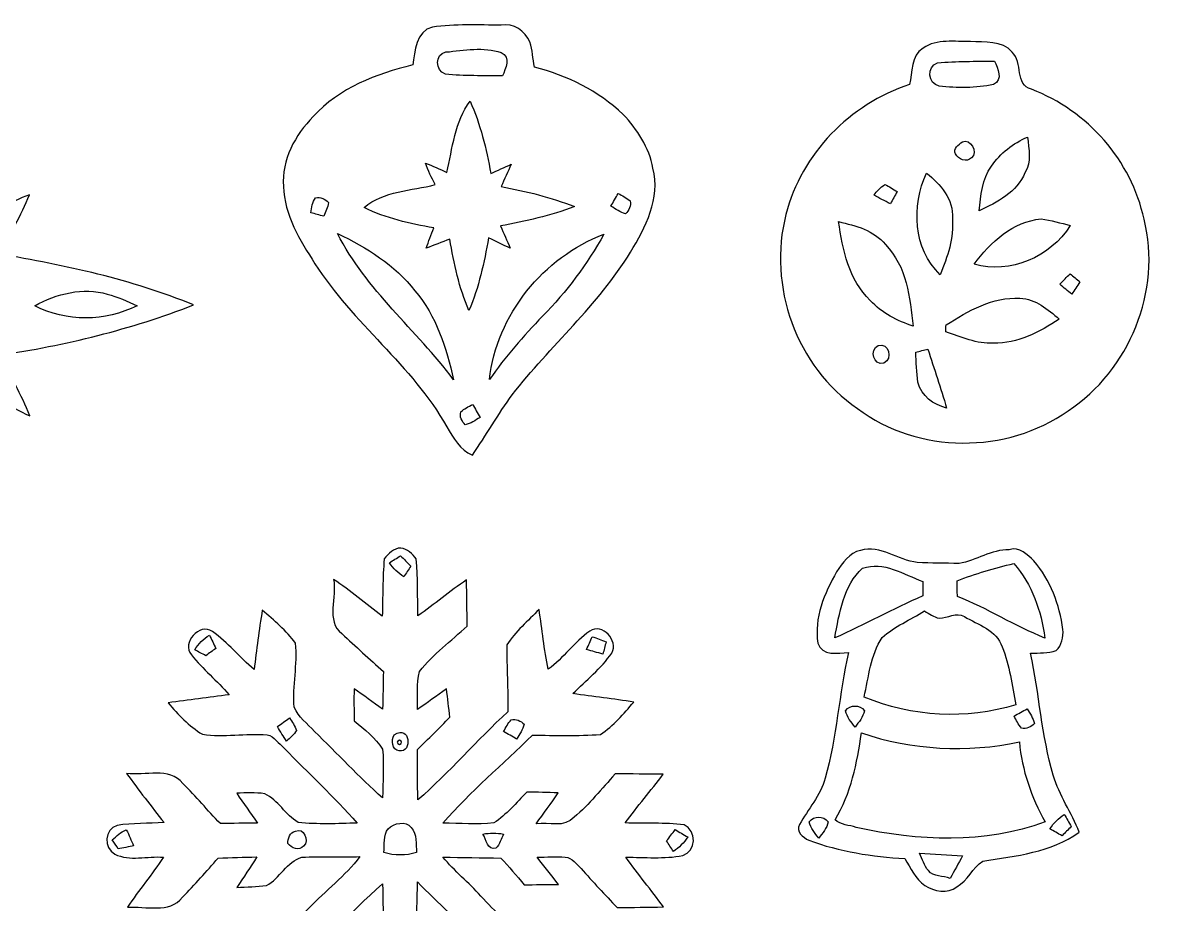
# Model space of a CAD drawing. Header units: centimetres. Extents: x -16.1 to 16.2, y -16 to 16.
# Drawn here: x -1.5 to 16.23, y 2.29 to 16 of the extents above; entities that cross this region are included whole.
import ezdxf

# ---------------------------------------------------------------- set-up
doc = ezdxf.new("R2010")
doc.units = ezdxf.units.CM
doc.header["$MEASUREMENT"] = 0
doc.layers.add('Camada 1', color=7, linetype='Continuous')

msp = doc.modelspace()

# ---------------------------------------------------------------- linework, layer by layer
at = {"layer": 'Camada 1', "color": 142}
for points, knots in [([(4.87433, 15.93709), (5.22852, 15.98471), (5.58871, 15.97378), (5.94607, 15.96496), (5.94607, 15.96496), (6.13763, 16.00447), (6.31719, 15.875), (6.38986, 15.70637), (6.38986, 15.70637), (6.43149, 15.58043), (6.43749, 15.44532), (6.46042, 15.31479), (6.46042, 15.31479), (6.96948, 15.18285), (7.46019, 14.94614), (7.84154, 14.57925), (7.84154, 14.57925), (8.06203, 14.34571), (8.24794, 14.06243), (8.30474, 13.74069), (8.30474, 13.74069), (8.42645, 13.27609), (8.1915, 12.81924), (7.95443, 12.43577), (7.95443, 12.43577), (7.45243, 11.60851), (6.70631, 10.97668), (6.11611, 10.21821), (6.11611, 10.21821), (5.89809, 9.9127), (5.70794, 9.58885), (5.49663, 9.27911), (5.49663, 9.27911), (5.30049, 9.35778), (5.20382, 9.55181), (5.09799, 9.71973), (5.09799, 9.71973), (4.56071, 10.67752), (3.63291, 11.33263), (3.04835, 12.25621), (3.04835, 12.25621), (2.81552, 12.62133), (2.56999, 13.01221), (2.5587, 13.45988), (2.5587, 13.45988), (2.52871, 13.87016), (2.73932, 14.2621), (3.02154, 14.54644), (3.02154, 14.54644), (3.42441, 14.98812), (4.00085, 15.21425), (4.57024, 15.34795), (4.57024, 15.34795), (4.60481, 15.55538), (4.61857, 15.87994), (4.87433, 15.93709), (4.87433, 15.93709), (4.87433, 15.93709), (4.87433, 15.93709), (4.87433, 15.93709)], [0, 0, 0, 0, 0.0625, 0.0625, 0.0625, 0.0625, 0.125, 0.125, 0.125, 0.125, 0.1875, 0.1875, 0.1875, 0.1875, 0.25, 0.25, 0.25, 0.25, 0.3125, 0.3125, 0.3125, 0.3125, 0.375, 0.375, 0.375, 0.375, 0.4375, 0.4375, 0.4375, 0.4375, 0.5, 0.5, 0.5, 0.5, 0.5625, 0.5625, 0.5625, 0.5625, 0.625, 0.625, 0.625, 0.625, 0.6875, 0.6875, 0.6875, 0.6875, 0.75, 0.75, 0.75, 0.75, 0.8125, 0.8125, 0.8125, 0.8125, 0.875, 0.875, 0.875, 0.875, 1, 1, 1, 1]), ([(-3.97122, 12.96), (-3.83434, 13.96647), (-3.64243, 15.00505), (-3.10833, 15.88488), (-3.10833, 15.88488), (-2.5908, 14.97083), (-2.37878, 13.9259), (-2.2539, 12.89438), (-2.2539, 12.89438), (-1.96533, 13.03761), (-1.69651, 13.22282), (-1.3903, 13.3283), (-1.3903, 13.3283), (-1.52047, 13.00868), (-1.70004, 12.71341), (-1.86196, 12.40931), (-1.86196, 12.40931), (-0.83608, 12.22904), (0.19473, 12.01491), (1.15993, 11.6145), (1.15993, 11.6145), (0.18662, 11.23597), (-0.83397, 10.98444), (-1.8669, 10.83381), (-1.8669, 10.83381), (-1.70039, 10.52266), (-1.51095, 10.22209), (-1.38853, 9.88907), (-1.38853, 9.88907), (-1.70498, 10.04358), (-2.0133, 10.21433), (-2.32869, 10.37096), (-2.32869, 10.37096), (-2.49873, 8.99407), (-2.63349, 7.60589), (-2.98027, 6.25898), (-2.98027, 6.25898), (-3.01272, 6.12951), (-3.06423, 6.00569), (-3.12702, 5.88821), (-3.12702, 5.88821), (-3.47169, 6.90809), (-3.5747, 7.98795), (-3.72463, 9.0484), (-3.72463, 9.0484), (-3.78883, 9.46538), (-3.82058, 9.8866), (-3.89255, 10.30217), (-3.89255, 10.30217), (-4.21217, 10.15436), (-4.51767, 9.96738), (-4.86269, 9.88377), (-4.86269, 9.88377), (-4.76744, 10.18822), (-4.6288, 10.47679), (-4.46511, 10.7502), (-4.46511, 10.7502), (-5.47758, 10.90119), (-6.50169, 11.11038), (-7.4101, 11.60286), (-7.4101, 11.60286), (-6.52286, 12.13626), (-5.47934, 12.33241), (-4.4644, 12.45588), (-4.4644, 12.45588), (-4.6161, 12.74233), (-4.77167, 13.0302), (-4.85246, 13.34664), (-4.85246, 13.34664), (-4.54201, 13.26021), (-4.25556, 13.10852), (-3.97122, 12.96), (-3.97122, 12.96), (-3.97122, 12.96), (-3.97122, 12.96), (-3.97122, 12.96)], [0, 0, 0, 0, 0.05, 0.05, 0.05, 0.05, 0.1, 0.1, 0.1, 0.1, 0.15, 0.15, 0.15, 0.15, 0.2, 0.2, 0.2, 0.2, 0.25, 0.25, 0.25, 0.25, 0.3, 0.3, 0.3, 0.3, 0.35, 0.35, 0.35, 0.35, 0.4, 0.4, 0.4, 0.4, 0.45, 0.45, 0.45, 0.45, 0.5, 0.5, 0.5, 0.5, 0.55, 0.55, 0.55, 0.55, 0.6, 0.6, 0.6, 0.6, 0.65, 0.65, 0.65, 0.65, 0.7, 0.7, 0.7, 0.7, 0.75, 0.75, 0.75, 0.75, 0.8, 0.8, 0.8, 0.8, 0.85, 0.85, 0.85, 0.85, 0.9, 0.9, 0.9, 0.9, 1, 1, 1, 1]), ([(5.08564, 15.55044), (4.90784, 15.51552), (4.91737, 15.26011), (5.07647, 15.20472), (5.07647, 15.20472), (5.37104, 15.1765), (5.66737, 15.18179), (5.96371, 15.17685), (5.96371, 15.17685), (6.01451, 15.29045), (6.09882, 15.46684), (5.94642, 15.54198), (5.94642, 15.54198), (5.67408, 15.63617), (5.36434, 15.57267), (5.08564, 15.55044), (5.08564, 15.55044), (5.08564, 15.55044), (5.08564, 15.55044), (5.08564, 15.55044)], [0, 0, 0, 0, 0.16666667, 0.16666667, 0.16666667, 0.16666667, 0.33333333, 0.33333333, 0.33333333, 0.33333333, 0.5, 0.5, 0.5, 0.5, 0.66666667, 0.66666667, 0.66666667, 0.66666667, 1, 1, 1, 1]), ([(12.50668, 15.60936), (12.72081, 15.76317), (13.00021, 15.70426), (13.24575, 15.71519), (13.24575, 15.71519), (13.46129, 15.69014), (13.7354, 15.74094), (13.89027, 15.54833), (13.89027, 15.54833), (14.06701, 15.39028), (13.9252, 15.03856), (14.19401, 14.97048), (14.19401, 14.97048), (15.06361, 14.6371), (15.74694, 13.86064), (15.94273, 12.94836), (15.94273, 12.94836), (16.22531, 11.83887), (15.71519, 10.59109), (14.76128, 9.96915), (14.76128, 9.96915), (13.81019, 9.29076), (12.42095, 9.29499), (11.4868, 10.00407), (11.4868, 10.00407), (10.53253, 10.6493), (10.08733, 11.91789), (10.37308, 13.02385), (10.37308, 13.02385), (10.61473, 13.96753), (11.37073, 14.74223), (12.2936, 15.04244), (12.2936, 15.04244), (12.34722, 15.23118), (12.30595, 15.49435), (12.50668, 15.60936), (12.50668, 15.60936), (12.50668, 15.60936), (12.50668, 15.60936), (12.50668, 15.60936)], [0, 0, 0, 0, 0.09090909, 0.09090909, 0.09090909, 0.09090909, 0.18181818, 0.18181818, 0.18181818, 0.18181818, 0.27272727, 0.27272727, 0.27272727, 0.27272727, 0.36363636, 0.36363636, 0.36363636, 0.36363636, 0.45454545, 0.45454545, 0.45454545, 0.45454545, 0.54545455, 0.54545455, 0.54545455, 0.54545455, 0.63636364, 0.63636364, 0.63636364, 0.63636364, 0.72727273, 0.72727273, 0.72727273, 0.72727273, 0.81818182, 0.81818182, 0.81818182, 0.81818182, 1, 1, 1, 1]), ([(12.7321, 15.38076), (12.55818, 15.32326), (12.58076, 15.05514), (12.7568, 15.01846), (12.7568, 15.01846), (13.03479, 14.98741), (13.32759, 14.98741), (13.60205, 15.04386), (13.60205, 15.04386), (13.75445, 15.11759), (13.66943, 15.29609), (13.61899, 15.40898), (13.61899, 15.40898), (13.32301, 15.40404), (13.02632, 15.40933), (12.7321, 15.38076), (12.7321, 15.38076), (12.7321, 15.38076), (12.7321, 15.38076), (12.7321, 15.38076)], [0, 0, 0, 0, 0.16666667, 0.16666667, 0.16666667, 0.16666667, 0.33333333, 0.33333333, 0.33333333, 0.33333333, 0.5, 0.5, 0.5, 0.5, 0.66666667, 0.66666667, 0.66666667, 0.66666667, 1, 1, 1, 1]), ([(5.10011, 13.67472), (4.99075, 13.72905), (4.87927, 13.77844), (4.76497, 13.82042), (4.76497, 13.82042), (4.80836, 13.70612), (4.86234, 13.59606), (4.91878, 13.48775), (4.91878, 13.48775), (4.55083, 13.38756), (4.11374, 13.39391), (3.81388, 13.13004), (3.81388, 13.13004), (4.15255, 12.96352), (4.52508, 12.87709), (4.8955, 12.8143), (4.8955, 12.8143), (4.8574, 12.70847), (4.81612, 12.60404), (4.77732, 12.49856), (4.77732, 12.49856), (4.90008, 12.54372), (5.02214, 12.59134), (5.14491, 12.63791), (5.14491, 12.63791), (5.20771, 12.25973), (5.29026, 11.88261), (5.44336, 11.52913), (5.44336, 11.52913), (5.59929, 11.88896), (5.67831, 12.27455), (5.74957, 12.65802), (5.74957, 12.65802), (5.86176, 12.6044), (5.97288, 12.54866), (6.08647, 12.49821), (6.08647, 12.49821), (6.03567, 12.61357), (5.98417, 12.72787), (5.93407, 12.84323), (5.93407, 12.84323), (6.32495, 12.91414), (6.71336, 13.00445), (7.08589, 13.14415), (7.08589, 13.14415), (6.71795, 13.29055), (6.33271, 13.3858), (5.9436, 13.4553), (5.9436, 13.4553), (5.99299, 13.57277), (6.04979, 13.68707), (6.10094, 13.80349), (6.10094, 13.80349), (5.9944, 13.75551), (5.88892, 13.70683), (5.78238, 13.65991), (5.78238, 13.65991), (5.71571, 14.04585), (5.6194, 14.42826), (5.46065, 14.78739), (5.46065, 14.78739), (5.22217, 14.46706), (5.18724, 14.0522), (5.10011, 13.67472), (5.10011, 13.67472), (5.10011, 13.67472), (5.10011, 13.67472), (5.10011, 13.67472)], [0, 0, 0, 0, 0.05555556, 0.05555556, 0.05555556, 0.05555556, 0.11111111, 0.11111111, 0.11111111, 0.11111111, 0.16666667, 0.16666667, 0.16666667, 0.16666667, 0.22222222, 0.22222222, 0.22222222, 0.22222222, 0.27777778, 0.27777778, 0.27777778, 0.27777778, 0.33333333, 0.33333333, 0.33333333, 0.33333333, 0.38888889, 0.38888889, 0.38888889, 0.38888889, 0.44444444, 0.44444444, 0.44444444, 0.44444444, 0.5, 0.5, 0.5, 0.5, 0.55555556, 0.55555556, 0.55555556, 0.55555556, 0.61111111, 0.61111111, 0.61111111, 0.61111111, 0.66666667, 0.66666667, 0.66666667, 0.66666667, 0.72222222, 0.72222222, 0.72222222, 0.72222222, 0.77777778, 0.77777778, 0.77777778, 0.77777778, 0.83333333, 0.83333333, 0.83333333, 0.83333333, 0.88888889, 0.88888889, 0.88888889, 0.88888889, 1, 1, 1, 1]), ([(13.11804, 14.15309), (13.05983, 14.11146), (12.97023, 14.04514), (13.00939, 13.96436), (13.00939, 13.96436), (13.0496, 13.87969), (13.18577, 13.82289), (13.2588, 13.90509), (13.2588, 13.90509), (13.3664, 13.9894), (13.23799, 14.21201), (13.11804, 14.15309), (13.11804, 14.15309), (13.11804, 14.15309), (13.11804, 14.15309), (13.11804, 14.15309)], [0, 0, 0, 0, 0.2, 0.2, 0.2, 0.2, 0.4, 0.4, 0.4, 0.4, 0.6, 0.6, 0.6, 0.6, 1, 1, 1, 1]), ([(13.56783, 13.7735), (13.42566, 13.57207), (13.4045, 13.31701), (13.37592, 13.07994), (13.37592, 13.07994), (13.65814, 13.20765), (13.96647, 13.36887), (14.091, 13.6719), (14.091, 13.6719), (14.19613, 13.84018), (14.1478, 14.04091), (14.13263, 14.22576), (14.13263, 14.22576), (13.9065, 14.13157), (13.70753, 13.97494), (13.56783, 13.7735), (13.56783, 13.7735), (13.56783, 13.7735), (13.56783, 13.7735), (13.56783, 13.7735)], [0, 0, 0, 0, 0.16666667, 0.16666667, 0.16666667, 0.16666667, 0.33333333, 0.33333333, 0.33333333, 0.33333333, 0.5, 0.5, 0.5, 0.5, 0.66666667, 0.66666667, 0.66666667, 0.66666667, 1, 1, 1, 1]), ([(12.55924, 13.66379), (12.32394, 13.15226), (12.34969, 12.49221), (12.77408, 12.08476), (12.77408, 12.08476), (12.88556, 12.36416), (12.98892, 12.65696), (12.96176, 12.96352), (12.96176, 12.96352), (12.98328, 13.25739), (12.77761, 13.49622), (12.55924, 13.66379), (12.55924, 13.66379), (12.55924, 13.66379), (12.55924, 13.66379), (12.55924, 13.66379)], [0, 0, 0, 0, 0.2, 0.2, 0.2, 0.2, 0.4, 0.4, 0.4, 0.4, 0.6, 0.6, 0.6, 0.6, 1, 1, 1, 1]), ([(11.73903, 13.32583), (11.82299, 13.27714), (11.90872, 13.23093), (11.99691, 13.19036), (11.99691, 13.19036), (12.03219, 13.25245), (12.06747, 13.31489), (12.1031, 13.37733), (12.1031, 13.37733), (12.04101, 13.4179), (11.97998, 13.46235), (11.90942, 13.48705), (11.90942, 13.48705), (11.8424, 13.44507), (11.79266, 13.38227), (11.73903, 13.32583), (11.73903, 13.32583), (11.73903, 13.32583), (11.73903, 13.32583), (11.73903, 13.32583)], [0, 0, 0, 0, 0.16666667, 0.16666667, 0.16666667, 0.16666667, 0.33333333, 0.33333333, 0.33333333, 0.33333333, 0.5, 0.5, 0.5, 0.5, 0.66666667, 0.66666667, 0.66666667, 0.66666667, 1, 1, 1, 1]), ([(3.05647, 13.28244), (3.0039, 13.21541), (2.99649, 13.12898), (2.98556, 13.04819), (2.98556, 13.04819), (3.05153, 13.03091), (3.1182, 13.01291), (3.18452, 12.99492), (3.18452, 12.99492), (3.21486, 13.06371), (3.24661, 13.13286), (3.26108, 13.20729), (3.26108, 13.20729), (3.20922, 13.26444), (3.13337, 13.29514), (3.05647, 13.28244), (3.05647, 13.28244), (3.05647, 13.28244), (3.05647, 13.28244), (3.05647, 13.28244)], [0, 0, 0, 0, 0.16666667, 0.16666667, 0.16666667, 0.16666667, 0.33333333, 0.33333333, 0.33333333, 0.33333333, 0.5, 0.5, 0.5, 0.5, 0.66666667, 0.66666667, 0.66666667, 0.66666667, 1, 1, 1, 1]), ([(7.76393, 13.34911), (7.72619, 13.28314), (7.68914, 13.21717), (7.6521, 13.15085), (7.6521, 13.15085), (7.72442, 13.10499), (7.79639, 13.05595), (7.87964, 13.03091), (7.87964, 13.03091), (7.92868, 13.08523), (7.97207, 13.15685), (7.94879, 13.23269), (7.94879, 13.23269), (7.89446, 13.28208), (7.82743, 13.31419), (7.76393, 13.34911), (7.76393, 13.34911), (7.76393, 13.34911), (7.76393, 13.34911), (7.76393, 13.34911)], [0, 0, 0, 0, 0.16666667, 0.16666667, 0.16666667, 0.16666667, 0.33333333, 0.33333333, 0.33333333, 0.33333333, 0.5, 0.5, 0.5, 0.5, 0.66666667, 0.66666667, 0.66666667, 0.66666667, 1, 1, 1, 1]), ([(13.30007, 12.2495), (13.86346, 12.08617), (14.48611, 12.36239), (14.79621, 12.84887), (14.79621, 12.84887), (14.64698, 12.89015), (14.49564, 12.93248), (14.34324, 12.95294), (14.34324, 12.95294), (13.90015, 12.9159), (13.55584, 12.58676), (13.30007, 12.2495), (13.30007, 12.2495), (13.30007, 12.2495), (13.30007, 12.2495), (13.30007, 12.2495)], [0, 0, 0, 0, 0.2, 0.2, 0.2, 0.2, 0.4, 0.4, 0.4, 0.4, 0.6, 0.6, 0.6, 0.6, 1, 1, 1, 1]), ([(11.19329, 12.91237), (11.25326, 12.47422), (11.35556, 12.00503), (11.68471, 11.68435), (11.68471, 11.68435), (11.86568, 11.48962), (12.10557, 11.36826), (12.35392, 11.2836), (12.35392, 11.2836), (12.30101, 11.72951), (12.25374, 12.21811), (11.9193, 12.55395), (11.9193, 12.55395), (11.74221, 12.77937), (11.45681, 12.8464), (11.19329, 12.91237), (11.19329, 12.91237), (11.19329, 12.91237), (11.19329, 12.91237), (11.19329, 12.91237)], [0, 0, 0, 0, 0.16666667, 0.16666667, 0.16666667, 0.16666667, 0.33333333, 0.33333333, 0.33333333, 0.33333333, 0.5, 0.5, 0.5, 0.5, 0.66666667, 0.66666667, 0.66666667, 0.66666667, 1, 1, 1, 1]), ([(3.39972, 12.72505), (3.84387, 11.84769), (4.62351, 11.22821), (5.20418, 10.4521), (5.20418, 10.4521), (5.0927, 10.94387), (4.93748, 11.44552), (4.60234, 11.83499), (4.60234, 11.83499), (4.2926, 12.23716), (3.85198, 12.50915), (3.39972, 12.72505), (3.39972, 12.72505), (3.39972, 12.72505), (3.39972, 12.72505), (3.39972, 12.72505)], [0, 0, 0, 0, 0.2, 0.2, 0.2, 0.2, 0.4, 0.4, 0.4, 0.4, 0.6, 0.6, 0.6, 0.6, 1, 1, 1, 1]), ([(7.54309, 12.71552), (6.598, 12.35639), (5.87622, 11.46175), (5.76086, 10.45386), (5.76086, 10.45386), (6.00534, 10.80699), (6.29003, 11.13049), (6.58777, 11.43917), (6.58777, 11.43917), (6.96277, 11.81806), (7.27745, 12.25409), (7.54309, 12.71552), (7.54309, 12.71552), (7.54309, 12.71552), (7.54309, 12.71552), (7.54309, 12.71552)], [0, 0, 0, 0, 0.2, 0.2, 0.2, 0.2, 0.4, 0.4, 0.4, 0.4, 0.6, 0.6, 0.6, 0.6, 1, 1, 1, 1]), ([(14.63287, 11.93659), (14.69319, 11.88367), (14.75493, 11.83181), (14.81843, 11.78243), (14.81843, 11.78243), (14.86076, 11.84557), (14.90345, 11.90907), (14.94578, 11.97257), (14.94578, 11.97257), (14.89534, 12.01596), (14.84489, 12.059), (14.79444, 12.10134), (14.79444, 12.10134), (14.74082, 12.0463), (14.68649, 11.99162), (14.63287, 11.93659), (14.63287, 11.93659), (14.63287, 11.93659), (14.63287, 11.93659), (14.63287, 11.93659)], [0, 0, 0, 0, 0.16666667, 0.16666667, 0.16666667, 0.16666667, 0.33333333, 0.33333333, 0.33333333, 0.33333333, 0.5, 0.5, 0.5, 0.5, 0.66666667, 0.66666667, 0.66666667, 0.66666667, 1, 1, 1, 1]), ([(-1.31022, 11.6018), (-0.81668, 11.34569), (-0.21378, 11.35415), (0.28187, 11.60286), (0.28187, 11.60286), (0.12982, 11.66848), (-0.0194, 11.74397), (-0.18098, 11.78243), (-0.18098, 11.78243), (-0.56092, 11.89849), (-0.97226, 11.78877), (-1.31022, 11.6018), (-1.31022, 11.6018), (-1.31022, 11.6018), (-1.31022, 11.6018), (-1.31022, 11.6018)], [0, 0, 0, 0, 0.2, 0.2, 0.2, 0.2, 0.4, 0.4, 0.4, 0.4, 0.6, 0.6, 0.6, 0.6, 1, 1, 1, 1]), ([(12.86298, 11.303), (12.86157, 11.27619), (12.85875, 11.22221), (12.85769, 11.1954), (12.85769, 11.1954), (13.09829, 11.11638), (13.33959, 11.00384), (13.59994, 11.02113), (13.59994, 11.02113), (13.97882, 11.00984), (14.31713, 11.19576), (14.6244, 11.39437), (14.6244, 11.39437), (14.44625, 11.54571), (14.25963, 11.71081), (14.01198, 11.71857), (14.01198, 11.71857), (13.58971, 11.74432), (13.20518, 11.52384), (12.86298, 11.303), (12.86298, 11.303), (12.86298, 11.303), (12.86298, 11.303), (12.86298, 11.303)], [0, 0, 0, 0, 0.14285714, 0.14285714, 0.14285714, 0.14285714, 0.28571429, 0.28571429, 0.28571429, 0.28571429, 0.42857143, 0.42857143, 0.42857143, 0.42857143, 0.57142857, 0.57142857, 0.57142857, 0.57142857, 0.71428571, 0.71428571, 0.71428571, 0.71428571, 1, 1, 1, 1]), ([(11.80959, 10.98409), (11.66424, 10.91706), (11.7348, 10.66271), (11.89708, 10.71174), (11.89708, 10.71174), (12.04207, 10.77877), (11.97187, 11.03348), (11.80959, 10.98409), (11.80959, 10.98409), (11.80959, 10.98409), (11.80959, 10.98409), (11.80959, 10.98409)], [0, 0, 0, 0, 0.25, 0.25, 0.25, 0.25, 0.5, 0.5, 0.5, 0.5, 1, 1, 1, 1]), ([(12.39202, 10.88108), (12.40049, 10.72444), (12.40402, 10.56711), (12.42695, 10.41153), (12.42695, 10.41153), (12.47881, 10.1981), (12.66825, 10.06052), (12.8711, 10.01113), (12.8711, 10.01113), (12.78431, 10.3191), (12.67636, 10.62073), (12.58217, 10.92623), (12.58217, 10.92623), (12.51832, 10.91142), (12.45517, 10.89625), (12.39202, 10.88108)], [0, 0, 0, 0, 0.2, 0.2, 0.2, 0.2, 0.4, 0.4, 0.4, 0.4, 0.6, 0.6, 0.6, 0.6, 1, 1, 1, 1]), ([(5.31566, 9.95186), (5.29202, 9.87531), (5.33576, 9.80334), (5.38586, 9.74901), (5.38586, 9.74901), (5.46947, 9.77159), (5.5432, 9.81922), (5.61552, 9.86614), (5.61552, 9.86614), (5.57671, 9.93352), (5.53861, 10.0009), (5.50051, 10.06828), (5.50051, 10.06828), (5.43631, 10.03335), (5.36963, 10.00125), (5.31566, 9.95186)], [0, 0, 0, 0, 0.2, 0.2, 0.2, 0.2, 0.4, 0.4, 0.4, 0.4, 0.6, 0.6, 0.6, 0.6, 1, 1, 1, 1]), ([(4.12538, 7.66339), (4.18677, 7.74665), (4.27531, 7.83167), (4.38503, 7.83308), (4.38503, 7.83308), (4.48592, 7.8172), (4.56459, 7.74277), (4.62386, 7.66339), (4.62386, 7.66339), (4.64855, 7.36953), (4.64361, 7.07461), (4.64996, 6.78004), (4.64996, 6.78004), (4.90855, 6.95713), (5.14632, 7.16209), (5.40597, 7.33742), (5.40597, 7.33742), (5.4102, 7.09824), (5.41302, 6.85871), (5.41479, 6.61917), (5.41479, 6.61917), (5.16467, 6.38845), (4.88668, 6.18137), (4.6736, 5.91397), (4.6736, 5.91397), (4.62597, 5.72452), (4.65173, 5.51815), (4.64079, 5.32236), (4.64079, 5.32236), (4.79601, 5.42255), (4.94171, 5.5372), (5.09446, 5.64056), (5.09446, 5.64056), (5.11351, 5.49416), (5.12833, 5.34776), (5.14597, 5.20065), (5.14597, 5.20065), (4.98016, 5.03202), (4.81154, 4.86622), (4.64326, 4.70041), (4.64326, 4.70041), (4.6415, 4.43865), (4.6422, 4.17689), (4.64785, 3.91478), (4.64785, 3.91478), (5.14174, 4.34305), (5.56295, 4.84611), (6.04802, 5.28355), (6.04802, 5.28355), (6.05226, 5.63104), (6.02932, 5.97853), (6.0325, 6.32531), (6.0325, 6.32531), (6.16691, 6.53556), (6.36058, 6.6989), (6.53344, 6.87705), (6.53344, 6.87705), (6.58389, 6.56802), (6.60894, 6.25475), (6.67597, 5.94854), (6.67597, 5.94854), (6.91374, 6.12069), (7.08413, 6.37081), (7.32226, 6.54191), (7.32226, 6.54191), (7.51628, 6.67279), (7.77346, 6.39233), (7.6648, 6.20042), (7.6648, 6.20042), (7.49688, 5.96053), (7.26722, 5.77321), (7.06049, 5.56789), (7.06049, 5.56789), (7.37588, 5.52203), (7.69267, 5.48711), (8.00735, 5.4356), (8.00735, 5.4356), (7.84648, 5.2578), (7.69408, 5.06377), (7.48982, 4.9336), (7.48982, 4.9336), (7.13775, 4.90679), (6.78427, 4.92019), (6.4322, 4.92266), (6.4322, 4.92266), (5.96794, 4.46652), (5.46876, 4.04566), (5.03908, 3.55529), (5.03908, 3.55529), (5.3019, 3.55353), (5.56895, 3.52531), (5.83142, 3.55635), (5.83142, 3.55635), (6.02721, 3.68653), (6.17926, 3.87032), (6.344, 4.03578), (6.344, 4.03578), (6.50522, 4.03366), (6.66821, 4.0326), (6.82978, 4.02343), (6.82978, 4.02343), (6.72218, 3.85939), (6.60188, 3.70417), (6.49041, 3.54224), (6.49041, 3.54224), (6.68337, 3.56976), (6.92926, 3.47592), (7.08025, 3.64419), (7.08025, 3.64419), (7.31344, 3.84775), (7.51134, 4.08693), (7.71525, 4.31906), (7.71525, 4.31906), (7.96466, 4.31906), (8.21443, 4.31765), (8.46455, 4.31341), (8.46455, 4.31341), (8.26876, 4.06012), (8.06485, 3.81282), (7.87294, 3.55635), (7.87294, 3.55635), (8.17845, 3.54894), (8.48572, 3.56023), (8.79052, 3.52919), (8.79052, 3.52919), (8.98596, 3.43888), (8.98384, 3.11468), (8.76864, 3.04976), (8.76864, 3.04976), (8.47866, 2.99332), (8.17915, 3.02401), (7.88529, 3.02331), (7.88529, 3.02331), (8.06909, 2.75837), (8.27934, 2.51248), (8.46667, 2.24966), (8.46667, 2.24966), (8.22748, 2.24508), (7.9883, 2.24261), (7.74947, 2.24155), (7.74947, 2.24155), (7.55721, 2.43981), (7.36917, 2.64125), (7.18714, 2.84833), (7.18714, 2.84833), (7.11694, 2.91888), (7.04709, 3.01378), (6.9409, 3.02613), (6.9409, 3.02613), (6.79521, 3.03071), (6.65057, 3.02895), (6.50557, 3.02189), (6.50557, 3.02189), (6.61564, 2.88114), (6.72959, 2.74249), (6.83648, 2.59856), (6.83648, 2.59856), (6.70313, 2.59786), (6.43678, 2.59644), (6.30343, 2.59574), (6.30343, 2.59574), (6.18314, 2.73544), (6.06249, 2.87443), (5.93972, 3.01131), (5.93972, 3.01131), (5.63845, 3.01625), (5.33823, 3.01554), (5.03802, 3.02577), (5.03802, 3.02577), (5.21758, 2.80705), (5.43877, 2.62819), (5.62963, 2.4197), (5.62963, 2.4197), (5.84976, 2.18158), (6.07942, 1.95157), (6.31896, 1.73214), (6.31896, 1.73214), (6.37187, 1.68875), (6.42867, 1.63759), (6.50028, 1.62948), (6.50028, 1.62948), (6.81778, 1.62243), (7.13599, 1.66229), (7.45384, 1.64818), (7.45384, 1.64818), (7.67715, 1.52859), (7.83202, 1.31233), (8.0077, 1.13383), (8.0077, 1.13383), (7.68844, 1.09961), (7.36671, 1.07209), (7.05344, 0.99801), (7.05344, 0.99801), (7.27886, 0.76482), (7.56638, 0.56903), (7.70184, 0.26494), (7.70184, 0.26494), (7.68562, 0.11112), (7.53145, -0.05539), (7.36812, -0.00529), (7.36812, -0.00529), (7.10389, 0.17074), (6.90951, 0.42862), (6.67138, 0.63571), (6.67138, 0.63571), (6.63469, 0.31538), (6.604, -0.00635), (6.54509, -0.32385), (6.54509, -0.32385), (6.36834, -0.16686), (6.16232, -0.02399), (6.04379, 0.1838), (6.04379, 0.1838), (5.98382, 0.53481), (6.07871, 0.89359), (6.03885, 1.24531), (6.03885, 1.24531), (5.93161, 1.41429), (5.77568, 1.54446), (5.63386, 1.68275), (5.63386, 1.68275), (5.29625, 1.99461), (4.96711, 2.31493), (4.64114, 2.63843), (4.64114, 2.63843), (4.64961, 2.37067), (4.60587, 2.09479), (4.65596, 1.82986), (4.65596, 1.82986), (4.77661, 1.64112), (4.99145, 1.53035), (5.11104, 1.33985), (5.11104, 1.33985), (5.12339, 1.18674), (5.12233, 1.03188), (5.11351, 0.87842), (5.11351, 0.87842), (4.94982, 0.97825), (4.79707, 1.09467), (4.63656, 1.1998), (4.63656, 1.1998), (4.6542, 1.02976), (4.60234, 0.84208), (4.6676, 0.67839), (4.6676, 0.67839), (4.87715, 0.40711), (5.15091, 0.19368), (5.41091, -0.02787), (5.41091, -0.02787), (5.41161, -0.27623), (5.41055, -0.52458), (5.40773, -0.77364), (5.40773, -0.77364), (5.15161, -0.58208), (4.90255, -0.38135), (4.6482, -0.18803), (4.6482, -0.18803), (4.63973, -0.48789), (4.6542, -0.79058), (4.61327, -1.08832), (4.61327, -1.08832), (4.55295, -1.30069), (4.19559, -1.30069), (4.13561, -1.08832), (4.13561, -1.08832), (4.09399, -0.79058), (4.10845, -0.48789), (4.10069, -0.18803), (4.10069, -0.18803), (3.84634, -0.38206), (3.59692, -0.58173), (3.34222, -0.7747), (3.34222, -0.7747), (3.33763, -0.52458), (3.33622, -0.27446), (3.33657, -0.02469), (3.33657, -0.02469), (3.58916, 0.21202), (3.89326, 0.40958), (4.09363, 0.69462), (4.09363, 0.69462), (4.10633, 0.86007), (4.11162, 1.02447), (4.11409, 1.18957), (4.11409, 1.18957), (3.95746, 1.07738), (3.80294, 0.96273), (3.64631, 0.8509), (3.64631, 0.8509), (3.65689, 1.00542), (3.63291, 1.16311), (3.66642, 1.3148), (3.66642, 1.3148), (3.78707, 1.5046), (3.96169, 1.65171), (4.11409, 1.81469), (4.11409, 1.81469), (4.10986, 2.08033), (4.10704, 2.34597), (4.09998, 2.61126), (4.09998, 2.61126), (3.57717, 2.14277), (3.10339, 1.62313), (2.5968, 1.13736), (2.5968, 1.13736), (2.60667, 0.77788), (2.62396, 0.41875), (2.62925, 0.05891), (2.62925, 0.05891), (2.4571, -0.10372), (2.286, -0.26776), (2.10538, -0.42157), (2.10538, -0.42157), (2.05211, -0.11959), (2.01789, 0.18556), (1.97908, 0.4893), (1.97908, 0.4893), (1.78506, 0.31609), (1.60584, 0.12453), (1.38536, -0.01588), (1.38536, -0.01588), (1.21991, -0.02187), (1.03928, 0.15346), (1.08938, 0.32173), (1.08938, 0.32173), (1.22626, 0.53234), (1.42134, 0.69744), (1.58291, 0.88865), (1.58291, 0.88865), (1.27141, 0.93451), (0.95814, 0.96591), (0.64699, 1.01), (0.64699, 1.01), (0.81562, 1.18533), (0.98637, 1.35855), (1.15605, 1.53282), (1.15605, 1.53282), (1.50283, 1.5434), (1.85173, 1.49049), (2.19745, 1.51165), (2.19745, 1.51165), (2.48285, 1.71309), (2.70122, 1.99284), (2.95451, 2.23132), (2.95451, 2.23132), (3.2131, 2.50366), (3.52002, 2.73156), (3.74826, 3.03212), (3.74826, 3.03212), (3.4477, 3.02401), (3.14643, 3.04059), (2.84656, 3.02331), (2.84656, 3.02331), (2.60879, 2.95628), (2.50472, 2.69275), (2.29447, 2.58198), (2.29447, 2.58198), (2.14101, 2.56611), (1.98826, 2.5594), (1.8348, 2.55411), (1.8348, 2.55411), (1.93357, 2.71427), (2.04929, 2.86385), (2.14207, 3.02789), (2.14207, 3.02789), (1.94134, 3.02436), (1.74096, 3.01696), (1.54093, 3.01096), (1.54093, 3.01096), (1.36137, 2.80247), (1.17969, 2.59574), (0.98672, 2.39959), (0.98672, 2.39959), (0.78669, 2.1403), (0.41628, 2.26801), (0.133, 2.24402), (0.133, 2.24402), (0.30798, 2.51143), (0.51541, 2.75625), (0.69144, 3.02331), (0.69144, 3.02331), (0.44274, 3.04588), (0.16439, 2.95381), (-0.06562, 3.07269), (-0.06562, 3.07269), (-0.24306, 3.1623), (-0.22401, 3.46498), (-0.02999, 3.51861), (-0.02999, 3.51861), (0.21131, 3.55459), (0.45685, 3.55036), (0.70062, 3.5627), (0.70062, 3.5627), (0.50236, 3.81494), (0.3048, 4.06788), (0.11818, 4.32823), (0.11818, 4.32823), (0.40499, 4.28202), (0.78423, 4.43371), (0.99413, 4.16983), (0.99413, 4.16983), (1.19451, 3.96875), (1.37936, 3.7525), (1.57692, 3.54824), (1.57692, 3.54824), (1.76883, 3.54965), (1.96144, 3.55177), (2.15406, 3.55529), (2.15406, 3.55529), (2.04964, 3.71157), (1.93216, 3.85833), (1.83233, 4.01779), (1.83233, 4.01779), (1.97661, 4.02449), (2.12302, 4.03331), (2.2666, 4.01038), (2.2666, 4.01038), (2.47862, 3.91266), (2.58692, 3.68088), (2.78589, 3.56482), (2.78589, 3.56482), (3.09104, 3.5306), (3.39866, 3.54753), (3.70522, 3.55353), (3.70522, 3.55353), (3.34539, 3.96099), (2.94675, 4.33141), (2.56928, 4.72193), (2.56928, 4.72193), (2.48391, 4.79284), (2.41582, 4.89867), (2.30399, 4.92972), (2.30399, 4.92972), (1.96956, 4.95018), (1.62913, 4.88844), (1.29681, 4.93607), (1.29681, 4.93607), (1.09255, 5.06589), (0.91687, 5.23734), (0.76553, 5.42537), (0.76553, 5.42537), (1.08126, 5.46735), (1.397, 5.50757), (1.71238, 5.55166), (1.71238, 5.55166), (1.52823, 5.76862), (1.30281, 5.94819), (1.12712, 6.17149), (1.12712, 6.17149), (0.96732, 6.35459), (1.25589, 6.67738), (1.45274, 6.5338), (1.45274, 6.5338), (1.69369, 6.36517), (1.88031, 6.13304), (2.10185, 5.94148), (2.10185, 5.94148), (2.14207, 6.25016), (2.17523, 6.55955), (2.22956, 6.86611), (2.22956, 6.86611), (2.41159, 6.70595), (2.60174, 6.54861), (2.74779, 6.35282), (2.74779, 6.35282), (2.78024, 6.02262), (2.69804, 5.68784), (2.72627, 5.35658), (2.72627, 5.35658), (2.79153, 5.20524), (2.93158, 5.10046), (3.03953, 4.98016), (3.03953, 4.98016), (3.39584, 4.63762), (3.73204, 4.27426), (4.10069, 3.94476), (4.10069, 3.94476), (4.10598, 4.19806), (4.1208, 4.45206), (4.10104, 4.70464), (4.10104, 4.70464), (3.98568, 4.88068), (3.81776, 5.01191), (3.65725, 5.14491), (3.65725, 5.14491), (3.65548, 5.31177), (3.65443, 5.47758), (3.65619, 5.64374), (3.65619, 5.64374), (3.80647, 5.54249), (3.9497, 5.43066), (4.09998, 5.32906), (4.09998, 5.32906), (4.10492, 5.52344), (4.10916, 5.71747), (4.11304, 5.91114), (4.11304, 5.91114), (3.89714, 6.10764), (3.68018, 6.30273), (3.46639, 6.50134), (3.46639, 6.50134), (3.21345, 6.69643), (3.39019, 7.07954), (3.33869, 7.34589), (3.33869, 7.34589), (3.6008, 7.1688), (3.83857, 6.95854), (4.09575, 6.77404), (4.09575, 6.77404), (4.10351, 7.07072), (4.09998, 7.36776), (4.12538, 7.66339), (4.12538, 7.66339), (4.12538, 7.66339), (4.12538, 7.66339), (4.12538, 7.66339)], [0, 0, 0, 0, 0.00769231, 0.00769231, 0.00769231, 0.00769231, 0.01538462, 0.01538462, 0.01538462, 0.01538462, 0.02307692, 0.02307692, 0.02307692, 0.02307692, 0.03076923, 0.03076923, 0.03076923, 0.03076923, 0.03846154, 0.03846154, 0.03846154, 0.03846154, 0.04615385, 0.04615385, 0.04615385, 0.04615385, 0.05384615, 0.05384615, 0.05384615, 0.05384615, 0.06153846, 0.06153846, 0.06153846, 0.06153846, 0.06923077, 0.06923077, 0.06923077, 0.06923077, 0.07692308, 0.07692308, 0.07692308, 0.07692308, 0.08461538, 0.08461538, 0.08461538, 0.08461538, 0.09230769, 0.09230769, 0.09230769, 0.09230769, 0.1, 0.1, 0.1, 0.1, 0.10769231, 0.10769231, 0.10769231, 0.10769231, 0.11538462, 0.11538462, 0.11538462, 0.11538462, 0.12307692, 0.12307692, 0.12307692, 0.12307692, 0.13076923, 0.13076923, 0.13076923, 0.13076923, 0.13846154, 0.13846154, 0.13846154, 0.13846154, 0.14615385, 0.14615385, 0.14615385, 0.14615385, 0.15384615, 0.15384615, 0.15384615, 0.15384615, 0.16153846, 0.16153846, 0.16153846, 0.16153846, 0.16923077, 0.16923077, 0.16923077, 0.16923077, 0.17692308, 0.17692308, 0.17692308, 0.17692308, 0.18461538, 0.18461538, 0.18461538, 0.18461538, 0.19230769, 0.19230769, 0.19230769, 0.19230769, 0.2, 0.2, 0.2, 0.2, 0.20769231, 0.20769231, 0.20769231, 0.20769231, 0.21538462, 0.21538462, 0.21538462, 0.21538462, 0.22307692, 0.22307692, 0.22307692, 0.22307692, 0.23076923, 0.23076923, 0.23076923, 0.23076923, 0.23846154, 0.23846154, 0.23846154, 0.23846154, 0.24615385, 0.24615385, 0.24615385, 0.24615385, 0.25384615, 0.25384615, 0.25384615, 0.25384615, 0.26153846, 0.26153846, 0.26153846, 0.26153846, 0.26923077, 0.26923077, 0.26923077, 0.26923077, 0.27692308, 0.27692308, 0.27692308, 0.27692308, 0.28461538, 0.28461538, 0.28461538, 0.28461538, 0.29230769, 0.29230769, 0.29230769, 0.29230769, 0.3, 0.3, 0.3, 0.3, 0.30769231, 0.30769231, 0.30769231, 0.30769231, 0.31538462, 0.31538462, 0.31538462, 0.31538462, 0.32307692, 0.32307692, 0.32307692, 0.32307692, 0.33076923, 0.33076923, 0.33076923, 0.33076923, 0.33846154, 0.33846154, 0.33846154, 0.33846154, 0.34615385, 0.34615385, 0.34615385, 0.34615385, 0.35384615, 0.35384615, 0.35384615, 0.35384615, 0.36153846, 0.36153846, 0.36153846, 0.36153846, 0.36923077, 0.36923077, 0.36923077, 0.36923077, 0.37692308, 0.37692308, 0.37692308, 0.37692308, 0.38461538, 0.38461538, 0.38461538, 0.38461538, 0.39230769, 0.39230769, 0.39230769, 0.39230769, 0.4, 0.4, 0.4, 0.4, 0.40769231, 0.40769231, 0.40769231, 0.40769231, 0.41538462, 0.41538462, 0.41538462, 0.41538462, 0.42307692, 0.42307692, 0.42307692, 0.42307692, 0.43076923, 0.43076923, 0.43076923, 0.43076923, 0.43846154, 0.43846154, 0.43846154, 0.43846154, 0.44615385, 0.44615385, 0.44615385, 0.44615385, 0.45384615, 0.45384615, 0.45384615, 0.45384615, 0.46153846, 0.46153846, 0.46153846, 0.46153846, 0.46923077, 0.46923077, 0.46923077, 0.46923077, 0.47692308, 0.47692308, 0.47692308, 0.47692308, 0.48461538, 0.48461538, 0.48461538, 0.48461538, 0.49230769, 0.49230769, 0.49230769, 0.49230769, 0.5, 0.5, 0.5, 0.5, 0.50769231, 0.50769231, 0.50769231, 0.50769231, 0.51538462, 0.51538462, 0.51538462, 0.51538462, 0.52307692, 0.52307692, 0.52307692, 0.52307692, 0.53076923, 0.53076923, 0.53076923, 0.53076923, 0.53846154, 0.53846154, 0.53846154, 0.53846154, 0.54615385, 0.54615385, 0.54615385, 0.54615385, 0.55384615, 0.55384615, 0.55384615, 0.55384615, 0.56153846, 0.56153846, 0.56153846, 0.56153846, 0.56923077, 0.56923077, 0.56923077, 0.56923077, 0.57692308, 0.57692308, 0.57692308, 0.57692308, 0.58461538, 0.58461538, 0.58461538, 0.58461538, 0.59230769, 0.59230769, 0.59230769, 0.59230769, 0.6, 0.6, 0.6, 0.6, 0.60769231, 0.60769231, 0.60769231, 0.60769231, 0.61538462, 0.61538462, 0.61538462, 0.61538462, 0.62307692, 0.62307692, 0.62307692, 0.62307692, 0.63076923, 0.63076923, 0.63076923, 0.63076923, 0.63846154, 0.63846154, 0.63846154, 0.63846154, 0.64615385, 0.64615385, 0.64615385, 0.64615385, 0.65384615, 0.65384615, 0.65384615, 0.65384615, 0.66153846, 0.66153846, 0.66153846, 0.66153846, 0.66923077, 0.66923077, 0.66923077, 0.66923077, 0.67692308, 0.67692308, 0.67692308, 0.67692308, 0.68461538, 0.68461538, 0.68461538, 0.68461538, 0.69230769, 0.69230769, 0.69230769, 0.69230769, 0.7, 0.7, 0.7, 0.7, 0.70769231, 0.70769231, 0.70769231, 0.70769231, 0.71538462, 0.71538462, 0.71538462, 0.71538462, 0.72307692, 0.72307692, 0.72307692, 0.72307692, 0.73076923, 0.73076923, 0.73076923, 0.73076923, 0.73846154, 0.73846154, 0.73846154, 0.73846154, 0.74615385, 0.74615385, 0.74615385, 0.74615385, 0.75384615, 0.75384615, 0.75384615, 0.75384615, 0.76153846, 0.76153846, 0.76153846, 0.76153846, 0.76923077, 0.76923077, 0.76923077, 0.76923077, 0.77692308, 0.77692308, 0.77692308, 0.77692308, 0.78461538, 0.78461538, 0.78461538, 0.78461538, 0.79230769, 0.79230769, 0.79230769, 0.79230769, 0.8, 0.8, 0.8, 0.8, 0.80769231, 0.80769231, 0.80769231, 0.80769231, 0.81538462, 0.81538462, 0.81538462, 0.81538462, 0.82307692, 0.82307692, 0.82307692, 0.82307692, 0.83076923, 0.83076923, 0.83076923, 0.83076923, 0.83846154, 0.83846154, 0.83846154, 0.83846154, 0.84615385, 0.84615385, 0.84615385, 0.84615385, 0.85384615, 0.85384615, 0.85384615, 0.85384615, 0.86153846, 0.86153846, 0.86153846, 0.86153846, 0.86923077, 0.86923077, 0.86923077, 0.86923077, 0.87692308, 0.87692308, 0.87692308, 0.87692308, 0.88461538, 0.88461538, 0.88461538, 0.88461538, 0.89230769, 0.89230769, 0.89230769, 0.89230769, 0.9, 0.9, 0.9, 0.9, 0.90769231, 0.90769231, 0.90769231, 0.90769231, 0.91538462, 0.91538462, 0.91538462, 0.91538462, 0.92307692, 0.92307692, 0.92307692, 0.92307692, 0.93076923, 0.93076923, 0.93076923, 0.93076923, 0.93846154, 0.93846154, 0.93846154, 0.93846154, 0.94615385, 0.94615385, 0.94615385, 0.94615385, 0.95384615, 0.95384615, 0.95384615, 0.95384615, 0.96153846, 0.96153846, 0.96153846, 0.96153846, 0.96923077, 0.96923077, 0.96923077, 0.96923077, 0.97692308, 0.97692308, 0.97692308, 0.97692308, 0.98461538, 0.98461538, 0.98461538, 0.98461538, 1, 1, 1, 1]), ([(11.53336, 7.79674), (11.84734, 7.88317), (12.11439, 7.64399), (12.41601, 7.60836), (12.41601, 7.60836), (12.63227, 7.59883), (12.84922, 7.59707), (13.06548, 7.59354), (13.06548, 7.59354), (13.33218, 7.6394), (13.56889, 7.81015), (13.84723, 7.80768), (13.84723, 7.80768), (14.01092, 7.86059), (14.12593, 7.72936), (14.22964, 7.63235), (14.22964, 7.63235), (14.48647, 7.3346), (14.62899, 6.9529), (14.68014, 6.5659), (14.68014, 6.5659), (14.69143, 6.45019), (14.66321, 6.32072), (14.57678, 6.23782), (14.57678, 6.23782), (14.45048, 6.1909), (14.31149, 6.20536), (14.1792, 6.19548), (14.1792, 6.19548), (14.31184, 5.56577), (14.35029, 4.91808), (14.53092, 4.29824), (14.53092, 4.29824), (14.62193, 3.98427), (14.81808, 3.7151), (14.93379, 3.41136), (14.93379, 3.41136), (14.4967, 3.10092), (13.94813, 3.04059), (13.43307, 2.96298), (13.43307, 2.96298), (13.27891, 2.85679), (13.19883, 2.65924), (13.03161, 2.56187), (13.03161, 2.56187), (12.88415, 2.45145), (12.67777, 2.49061), (12.53278, 2.5848), (12.53278, 2.5848), (12.38462, 2.68464), (12.31053, 2.85397), (12.22375, 3.00355), (12.22375, 3.00355), (11.71681, 3.03142), (11.20704, 3.11044), (10.72938, 3.28718), (10.72938, 3.28718), (10.64225, 3.32987), (10.51877, 3.42124), (10.58404, 3.52989), (10.58404, 3.52989), (10.71633, 3.77014), (10.91212, 3.9818), (10.98479, 4.25274), (10.98479, 4.25274), (11.16259, 4.89373), (11.20069, 5.56225), (11.3471, 6.2103), (11.3471, 6.2103), (11.17847, 6.19725), (10.93611, 6.14715), (10.87014, 6.35529), (10.87014, 6.35529), (10.80558, 6.74511), (10.9728, 7.13105), (11.16118, 7.46442), (11.16118, 7.46442), (11.25467, 7.6006), (11.36086, 7.7597), (11.53336, 7.79674), (11.53336, 7.79674), (11.53336, 7.79674), (11.53336, 7.79674), (11.53336, 7.79674)], [0, 0, 0, 0, 0.04545455, 0.04545455, 0.04545455, 0.04545455, 0.09090909, 0.09090909, 0.09090909, 0.09090909, 0.13636364, 0.13636364, 0.13636364, 0.13636364, 0.18181818, 0.18181818, 0.18181818, 0.18181818, 0.22727273, 0.22727273, 0.22727273, 0.22727273, 0.27272727, 0.27272727, 0.27272727, 0.27272727, 0.31818182, 0.31818182, 0.31818182, 0.31818182, 0.36363636, 0.36363636, 0.36363636, 0.36363636, 0.40909091, 0.40909091, 0.40909091, 0.40909091, 0.45454545, 0.45454545, 0.45454545, 0.45454545, 0.5, 0.5, 0.5, 0.5, 0.54545455, 0.54545455, 0.54545455, 0.54545455, 0.59090909, 0.59090909, 0.59090909, 0.59090909, 0.63636364, 0.63636364, 0.63636364, 0.63636364, 0.68181818, 0.68181818, 0.68181818, 0.68181818, 0.72727273, 0.72727273, 0.72727273, 0.72727273, 0.77272727, 0.77272727, 0.77272727, 0.77272727, 0.81818182, 0.81818182, 0.81818182, 0.81818182, 0.86363636, 0.86363636, 0.86363636, 0.86363636, 0.90909091, 0.90909091, 0.90909091, 0.90909091, 1, 1, 1, 1]), ([(4.37762, 7.71349), (4.32117, 7.67715), (4.26402, 7.64081), (4.20793, 7.60448), (4.20793, 7.60448), (4.26685, 7.51593), (4.34093, 7.4422), (4.42948, 7.38293), (4.42948, 7.38293), (4.46546, 7.43973), (4.5018, 7.49617), (4.53849, 7.55262), (4.53849, 7.55262), (4.48592, 7.60765), (4.4323, 7.66127), (4.37762, 7.71349), (4.37762, 7.71349), (4.37762, 7.71349), (4.37762, 7.71349), (4.37762, 7.71349)], [0, 0, 0, 0, 0.16666667, 0.16666667, 0.16666667, 0.16666667, 0.33333333, 0.33333333, 0.33333333, 0.33333333, 0.5, 0.5, 0.5, 0.5, 0.66666667, 0.66666667, 0.66666667, 0.66666667, 1, 1, 1, 1]), ([(11.56582, 7.51875), (11.26666, 7.25205), (11.20246, 6.81037), (11.13331, 6.43537), (11.13331, 6.43537), (11.59545, 6.63963), (12.03572, 6.8894), (12.50033, 7.08801), (12.50033, 7.08801), (12.50103, 7.14481), (12.50244, 7.2584), (12.50315, 7.31485), (12.50315, 7.31485), (12.20364, 7.42139), (11.88685, 7.63517), (11.56582, 7.51875), (11.56582, 7.51875), (11.56582, 7.51875), (11.56582, 7.51875), (11.56582, 7.51875)], [0, 0, 0, 0, 0.16666667, 0.16666667, 0.16666667, 0.16666667, 0.33333333, 0.33333333, 0.33333333, 0.33333333, 0.5, 0.5, 0.5, 0.5, 0.66666667, 0.66666667, 0.66666667, 0.66666667, 1, 1, 1, 1]), ([(13.03373, 7.32402), (13.03549, 7.26299), (13.03867, 7.14128), (13.04043, 7.08025), (13.04043, 7.08025), (13.50857, 6.89434), (13.93472, 6.61882), (14.4018, 6.4329), (14.4018, 6.4329), (14.34112, 6.85306), (14.2046, 7.27004), (13.91708, 7.59142), (13.91708, 7.59142), (13.61652, 7.52299), (13.32159, 7.43338), (13.03373, 7.32402), (13.03373, 7.32402), (13.03373, 7.32402), (13.03373, 7.32402), (13.03373, 7.32402)], [0, 0, 0, 0, 0.16666667, 0.16666667, 0.16666667, 0.16666667, 0.33333333, 0.33333333, 0.33333333, 0.33333333, 0.5, 0.5, 0.5, 0.5, 0.66666667, 0.66666667, 0.66666667, 0.66666667, 1, 1, 1, 1]), ([(11.8685, 6.44243), (11.68859, 6.16832), (11.66142, 5.82789), (11.58946, 5.51568), (11.58946, 5.51568), (12.33346, 5.20559), (13.17801, 5.15514), (13.94883, 5.39644), (13.94883, 5.39644), (13.88533, 5.69736), (13.85499, 6.01028), (13.73611, 6.29603), (13.73611, 6.29603), (13.65144, 6.55391), (13.3604, 6.6421), (13.14838, 6.76698), (13.14838, 6.76698), (13.02244, 6.84354), (12.88838, 6.74088), (12.7575, 6.74194), (12.7575, 6.74194), (12.67284, 6.75887), (12.60193, 6.81249), (12.52855, 6.85412), (12.52855, 6.85412), (12.30842, 6.7183), (12.06394, 6.61282), (11.8685, 6.44243), (11.8685, 6.44243), (11.8685, 6.44243), (11.8685, 6.44243), (11.8685, 6.44243)], [0, 0, 0, 0, 0.11111111, 0.11111111, 0.11111111, 0.11111111, 0.22222222, 0.22222222, 0.22222222, 0.22222222, 0.33333333, 0.33333333, 0.33333333, 0.33333333, 0.44444444, 0.44444444, 0.44444444, 0.44444444, 0.55555556, 0.55555556, 0.55555556, 0.55555556, 0.66666667, 0.66666667, 0.66666667, 0.66666667, 0.77777778, 0.77777778, 0.77777778, 0.77777778, 1, 1, 1, 1]), ([(1.17934, 6.25016), (1.23578, 6.21982), (1.29328, 6.18878), (1.35043, 6.15844), (1.35043, 6.15844), (1.40229, 6.19619), (1.45415, 6.23394), (1.50601, 6.27133), (1.50601, 6.27133), (1.47426, 6.34048), (1.4411, 6.40891), (1.40829, 6.47735), (1.40829, 6.47735), (1.3148, 6.4202), (1.23649, 6.3433), (1.17934, 6.25016), (1.17934, 6.25016), (1.17934, 6.25016), (1.17934, 6.25016), (1.17934, 6.25016)], [0, 0, 0, 0, 0.16666667, 0.16666667, 0.16666667, 0.16666667, 0.33333333, 0.33333333, 0.33333333, 0.33333333, 0.5, 0.5, 0.5, 0.5, 0.66666667, 0.66666667, 0.66666667, 0.66666667, 1, 1, 1, 1]), ([(7.36071, 6.45442), (7.33107, 6.38845), (7.30179, 6.32213), (7.27357, 6.25546), (7.27357, 6.25546), (7.35965, 6.22829), (7.43585, 6.20783), (7.52651, 6.18208), (7.52651, 6.18208), (7.54309, 6.24593), (7.55967, 6.31014), (7.57626, 6.37434), (7.57626, 6.37434), (7.50464, 6.40221), (7.43267, 6.42867), (7.36071, 6.45442), (7.36071, 6.45442), (7.36071, 6.45442), (7.36071, 6.45442), (7.36071, 6.45442)], [0, 0, 0, 0, 0.16666667, 0.16666667, 0.16666667, 0.16666667, 0.33333333, 0.33333333, 0.33333333, 0.33333333, 0.5, 0.5, 0.5, 0.5, 0.66666667, 0.66666667, 0.66666667, 0.66666667, 1, 1, 1, 1]), ([(11.30088, 5.3026), (11.31993, 5.20382), (11.38802, 5.12657), (11.44764, 5.04896), (11.44764, 5.04896), (11.50691, 5.12657), (11.57499, 5.20382), (11.59439, 5.3026), (11.59439, 5.3026), (11.51678, 5.40032), (11.37814, 5.40032), (11.30088, 5.3026), (11.30088, 5.3026), (11.30088, 5.3026), (11.30088, 5.3026), (11.30088, 5.3026)], [0, 0, 0, 0, 0.2, 0.2, 0.2, 0.2, 0.4, 0.4, 0.4, 0.4, 0.6, 0.6, 0.6, 0.6, 1, 1, 1, 1]), ([(13.92061, 5.21829), (13.95518, 5.15444), (13.98764, 5.08776), (14.03703, 5.03343), (14.03703, 5.03343), (14.11323, 5.01015), (14.18519, 5.05389), (14.23987, 5.10364), (14.23987, 5.10364), (14.2173, 5.1876), (14.16967, 5.26133), (14.12275, 5.33329), (14.12275, 5.33329), (14.05537, 5.29484), (13.98764, 5.25674), (13.92061, 5.21829), (13.92061, 5.21829), (13.92061, 5.21829), (13.92061, 5.21829), (13.92061, 5.21829)], [0, 0, 0, 0, 0.16666667, 0.16666667, 0.16666667, 0.16666667, 0.33333333, 0.33333333, 0.33333333, 0.33333333, 0.5, 0.5, 0.5, 0.5, 0.66666667, 0.66666667, 0.66666667, 0.66666667, 1, 1, 1, 1]), ([(2.46415, 5.05531), (2.5086, 4.97769), (2.55693, 4.9022), (2.60703, 4.82776), (2.60703, 4.82776), (2.66206, 4.88068), (2.72133, 4.93113), (2.76296, 4.99569), (2.76296, 4.99569), (2.7372, 5.06695), (2.69205, 5.12833), (2.65077, 5.19042), (2.65077, 5.19042), (2.58833, 5.14526), (2.52624, 5.10011), (2.46415, 5.05531), (2.46415, 5.05531), (2.46415, 5.05531), (2.46415, 5.05531), (2.46415, 5.05531)], [0, 0, 0, 0, 0.16666667, 0.16666667, 0.16666667, 0.16666667, 0.33333333, 0.33333333, 0.33333333, 0.33333333, 0.5, 0.5, 0.5, 0.5, 0.66666667, 0.66666667, 0.66666667, 0.66666667, 1, 1, 1, 1]), ([(6.09953, 5.16184), (6.05014, 5.10787), (6.01768, 5.04084), (5.98311, 4.97699), (5.98311, 4.97699), (6.05049, 4.93889), (6.11787, 4.90044), (6.18525, 4.86198), (6.18525, 4.86198), (6.23217, 4.93395), (6.2798, 5.00768), (6.30237, 5.09164), (6.30237, 5.09164), (6.24769, 5.14174), (6.17573, 5.18548), (6.09953, 5.16184), (6.09953, 5.16184), (6.09953, 5.16184), (6.09953, 5.16184), (6.09953, 5.16184)], [0, 0, 0, 0, 0.16666667, 0.16666667, 0.16666667, 0.16666667, 0.33333333, 0.33333333, 0.33333333, 0.33333333, 0.5, 0.5, 0.5, 0.5, 0.66666667, 0.66666667, 0.66666667, 0.66666667, 1, 1, 1, 1]), ([(4.28237, 4.92725), (4.23051, 4.84152), (4.24462, 4.69371), (4.35963, 4.67607), (4.35963, 4.67607), (4.566, 4.6482), (4.53284, 5.09658), (4.28237, 4.92725), (4.28237, 4.92725), (4.28237, 4.92725), (4.28237, 4.92725), (4.28237, 4.92725)], [0, 0, 0, 0, 0.25, 0.25, 0.25, 0.25, 0.5, 0.5, 0.5, 0.5, 1, 1, 1, 1]), ([(4.36174, 4.84681), (4.40725, 4.82318), (4.40725, 4.79954), (4.36069, 4.7752), (4.36069, 4.7752), (4.31482, 4.79884), (4.31482, 4.82282), (4.36174, 4.84681)], [0, 0, 0, 0, 0.33333333, 0.33333333, 0.33333333, 0.33333333, 1, 1, 1, 1]), ([(11.54642, 4.95759), (11.48186, 4.48839), (11.38555, 4.01461), (11.13719, 3.60433), (11.13719, 3.60433), (11.22504, 3.52108), (11.35874, 3.5239), (11.46669, 3.48827), (11.46669, 3.48827), (12.4273, 3.27237), (13.46906, 3.22439), (14.40356, 3.57329), (14.40356, 3.57329), (14.18978, 3.95676), (14.04232, 4.37833), (14.00457, 4.81718), (14.00457, 4.81718), (13.18966, 4.64467), (12.33593, 4.68912), (11.54642, 4.95759), (11.54642, 4.95759), (11.54642, 4.95759), (11.54642, 4.95759), (11.54642, 4.95759)], [0, 0, 0, 0, 0.14285714, 0.14285714, 0.14285714, 0.14285714, 0.28571429, 0.28571429, 0.28571429, 0.28571429, 0.42857143, 0.42857143, 0.42857143, 0.42857143, 0.57142857, 0.57142857, 0.57142857, 0.57142857, 0.71428571, 0.71428571, 0.71428571, 0.71428571, 1, 1, 1, 1]), ([(4.18747, 3.46745), (4.10492, 3.36409), (4.13667, 3.2191), (4.11939, 3.09527), (4.11939, 3.09527), (4.28766, 3.04659), (4.46087, 3.04659), (4.62986, 3.09527), (4.62986, 3.09527), (4.61116, 3.22686), (4.64397, 3.38243), (4.54625, 3.48686), (4.54625, 3.48686), (4.46017, 3.59445), (4.27602, 3.55529), (4.18747, 3.46745), (4.18747, 3.46745), (4.18747, 3.46745), (4.18747, 3.46745), (4.18747, 3.46745)], [0, 0, 0, 0, 0.16666667, 0.16666667, 0.16666667, 0.16666667, 0.33333333, 0.33333333, 0.33333333, 0.33333333, 0.5, 0.5, 0.5, 0.5, 0.66666667, 0.66666667, 0.66666667, 0.66666667, 1, 1, 1, 1]), ([(10.73644, 3.57399), (10.75549, 3.47521), (10.82357, 3.39796), (10.88319, 3.32034), (10.88319, 3.32034), (10.94246, 3.39796), (11.01055, 3.47521), (11.02995, 3.57399), (11.02995, 3.57399), (10.95234, 3.67171), (10.8137, 3.67171), (10.73644, 3.57399), (10.73644, 3.57399), (10.73644, 3.57399), (10.73644, 3.57399), (10.73644, 3.57399)], [0, 0, 0, 0, 0.2, 0.2, 0.2, 0.2, 0.4, 0.4, 0.4, 0.4, 0.6, 0.6, 0.6, 0.6, 1, 1, 1, 1]), ([(14.47941, 3.46534), (14.5415, 3.42935), (14.60429, 3.39302), (14.66709, 3.35703), (14.66709, 3.35703), (14.71507, 3.40466), (14.76304, 3.45264), (14.81102, 3.50097), (14.81102, 3.50097), (14.77504, 3.56376), (14.73835, 3.62656), (14.70272, 3.68864), (14.70272, 3.68864), (14.61311, 3.63079), (14.53727, 3.55494), (14.47941, 3.46534), (14.47941, 3.46534), (14.47941, 3.46534), (14.47941, 3.46534), (14.47941, 3.46534)], [0, 0, 0, 0, 0.16666667, 0.16666667, 0.16666667, 0.16666667, 0.33333333, 0.33333333, 0.33333333, 0.33333333, 0.5, 0.5, 0.5, 0.5, 0.66666667, 0.66666667, 0.66666667, 0.66666667, 1, 1, 1, 1]), ([(-0.10372, 3.29247), (-0.07232, 3.24732), (-0.04128, 3.20146), (-0.01023, 3.1556), (-0.01023, 3.1556), (0.04939, 3.16618), (0.16827, 3.1877), (0.22789, 3.19864), (0.22789, 3.19864), (0.18803, 3.28577), (0.16263, 3.37044), (0.11254, 3.44981), (0.11254, 3.44981), (0.02752, 3.41771), (-0.0381, 3.3528), (-0.10372, 3.29247), (-0.10372, 3.29247), (-0.10372, 3.29247), (-0.10372, 3.29247), (-0.10372, 3.29247)], [0, 0, 0, 0, 0.16666667, 0.16666667, 0.16666667, 0.16666667, 0.33333333, 0.33333333, 0.33333333, 0.33333333, 0.5, 0.5, 0.5, 0.5, 0.66666667, 0.66666667, 0.66666667, 0.66666667, 1, 1, 1, 1]), ([(2.74532, 3.42759), (2.65536, 3.41207), (2.62819, 3.31399), (2.62643, 3.23532), (2.62643, 3.23532), (2.68287, 3.16583), (2.80211, 3.11644), (2.86985, 3.19793), (2.86985, 3.19793), (2.9718, 3.27589), (2.87196, 3.49744), (2.74532, 3.42759), (2.74532, 3.42759), (2.74532, 3.42759), (2.74532, 3.42759), (2.74532, 3.42759)], [0, 0, 0, 0, 0.2, 0.2, 0.2, 0.2, 0.4, 0.4, 0.4, 0.4, 0.6, 0.6, 0.6, 0.6, 1, 1, 1, 1]), ([(5.66138, 3.38455), (5.70936, 3.30094), (5.72946, 3.12455), (5.86317, 3.16265), (5.86317, 3.16265), (5.91961, 3.22615), (5.94607, 3.30835), (5.98029, 3.38455), (5.98029, 3.38455), (5.87446, 3.40184), (5.76721, 3.40184), (5.66138, 3.38455), (5.66138, 3.38455), (5.66138, 3.38455), (5.66138, 3.38455), (5.66138, 3.38455)], [0, 0, 0, 0, 0.2, 0.2, 0.2, 0.2, 0.4, 0.4, 0.4, 0.4, 0.6, 0.6, 0.6, 0.6, 1, 1, 1, 1]), ([(8.51747, 3.27907), (8.55274, 3.22439), (8.58732, 3.16971), (8.62259, 3.11432), (8.62259, 3.11432), (8.71255, 3.17359), (8.78699, 3.24838), (8.8452, 3.33904), (8.8452, 3.33904), (8.77993, 3.37714), (8.71502, 3.41489), (8.64976, 3.45228), (8.64976, 3.45228), (8.60601, 3.39443), (8.56192, 3.33657), (8.51747, 3.27907), (8.51747, 3.27907), (8.51747, 3.27907), (8.51747, 3.27907), (8.51747, 3.27907)], [0, 0, 0, 0, 0.16666667, 0.16666667, 0.16666667, 0.16666667, 0.33333333, 0.33333333, 0.33333333, 0.33333333, 0.5, 0.5, 0.5, 0.5, 0.66666667, 0.66666667, 0.66666667, 0.66666667, 1, 1, 1, 1]), ([(12.45094, 3.08434), (12.49151, 2.99226), (12.52573, 2.89454), (12.58887, 2.81446), (12.58887, 2.81446), (12.66754, 2.71216), (12.821, 2.73791), (12.92684, 2.69416), (12.92684, 2.69416), (12.99139, 2.81093), (13.05877, 2.92664), (13.11981, 3.04553), (13.11981, 3.04553), (12.89685, 3.06176), (12.67354, 3.07587), (12.45094, 3.08434)], [0, 0, 0, 0, 0.2, 0.2, 0.2, 0.2, 0.4, 0.4, 0.4, 0.4, 0.6, 0.6, 0.6, 0.6, 1, 1, 1, 1])]:
    msp.add_open_spline(points, degree=3, knots=knots, dxfattribs=at)

doc.saveas('drawing.dxf')
